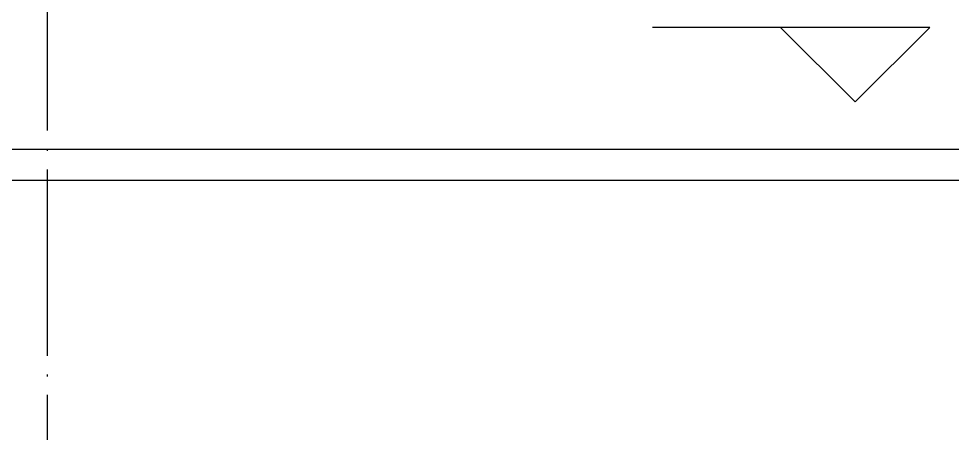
# Model space of a CAD drawing. Extents: x 27938 to 1507990, y 110129 to 923079.
# Drawn here: x 862125 to 865131, y 207494 to 208829 of the extents above; entities that cross this region are included whole.
import ezdxf

# ---------------------------------------------------------------- set-up
doc = ezdxf.new("R2010")
doc.units = 0
doc.header["$LTSCALE"] = 1000
doc.header["$MEASUREMENT"] = 0
doc.linetypes.add('DOTE', pattern=[2.42, 2, -0.2, 0.02, -0.2])
for name, color, linetype in [('----建筑底图', 8, 'Continuous'), ('DIM_ELEV', 3, 'Continuous'), ('DOTE', 1, 'Continuous'), ('ROOF', 4, 'Continuous')]:
    doc.layers.add(name, color=color, linetype=linetype)

# ---------------------------------------------------------------- blocks, each defined once
blk = doc.blocks.new('A$C7FBD0C6F')
at = {"layer": 'DIM_ELEV', "color": 8}
for p, q in [((51444, -29806.3), (50551.8, -29806.3)), ((51204, -30046.3), (50964, -29806.3)), ((51204, -30046.3), (51444, -29806.3))]:
    blk.add_line(p, q, dxfattribs=at)
at = {"layer": 'DOTE', "color": 169, "linetype": 'DOTE', "ltscale": 0.3}
blk.add_line((48602.7, -20099.8), (48602.4, -31199.8), dxfattribs=at)
at = {"layer": 'ROOF', "color": 8, "ltscale": 0.8}
for points in [[(60902.5, -21799.8), (62752.5, -21799.8), (62752.5, -26299.8), (62752.5, -26299.8), (62752.5, -30299.8), (40852.5, -30299.8), (40852.5, -29099.8), (39302.5, -29099.8)], [(59702.5, -21899.8), (62652.5, -21899.8), (62652.5, -30199.8), (40952.5, -30199.8), (40952.5, -28999.8), (39302.5, -28999.8)]]:
    blk.add_lwpolyline(points, dxfattribs=at)

msp = doc.modelspace()

# ---------------------------------------------------------------- block references
at = {"layer": '----建筑底图', "ltscale": 0.5}
msp.add_blockref('A$C7FBD0C6F', (813614.1, 238606.8), dxfattribs=at)

doc.saveas('drawing.dxf')
